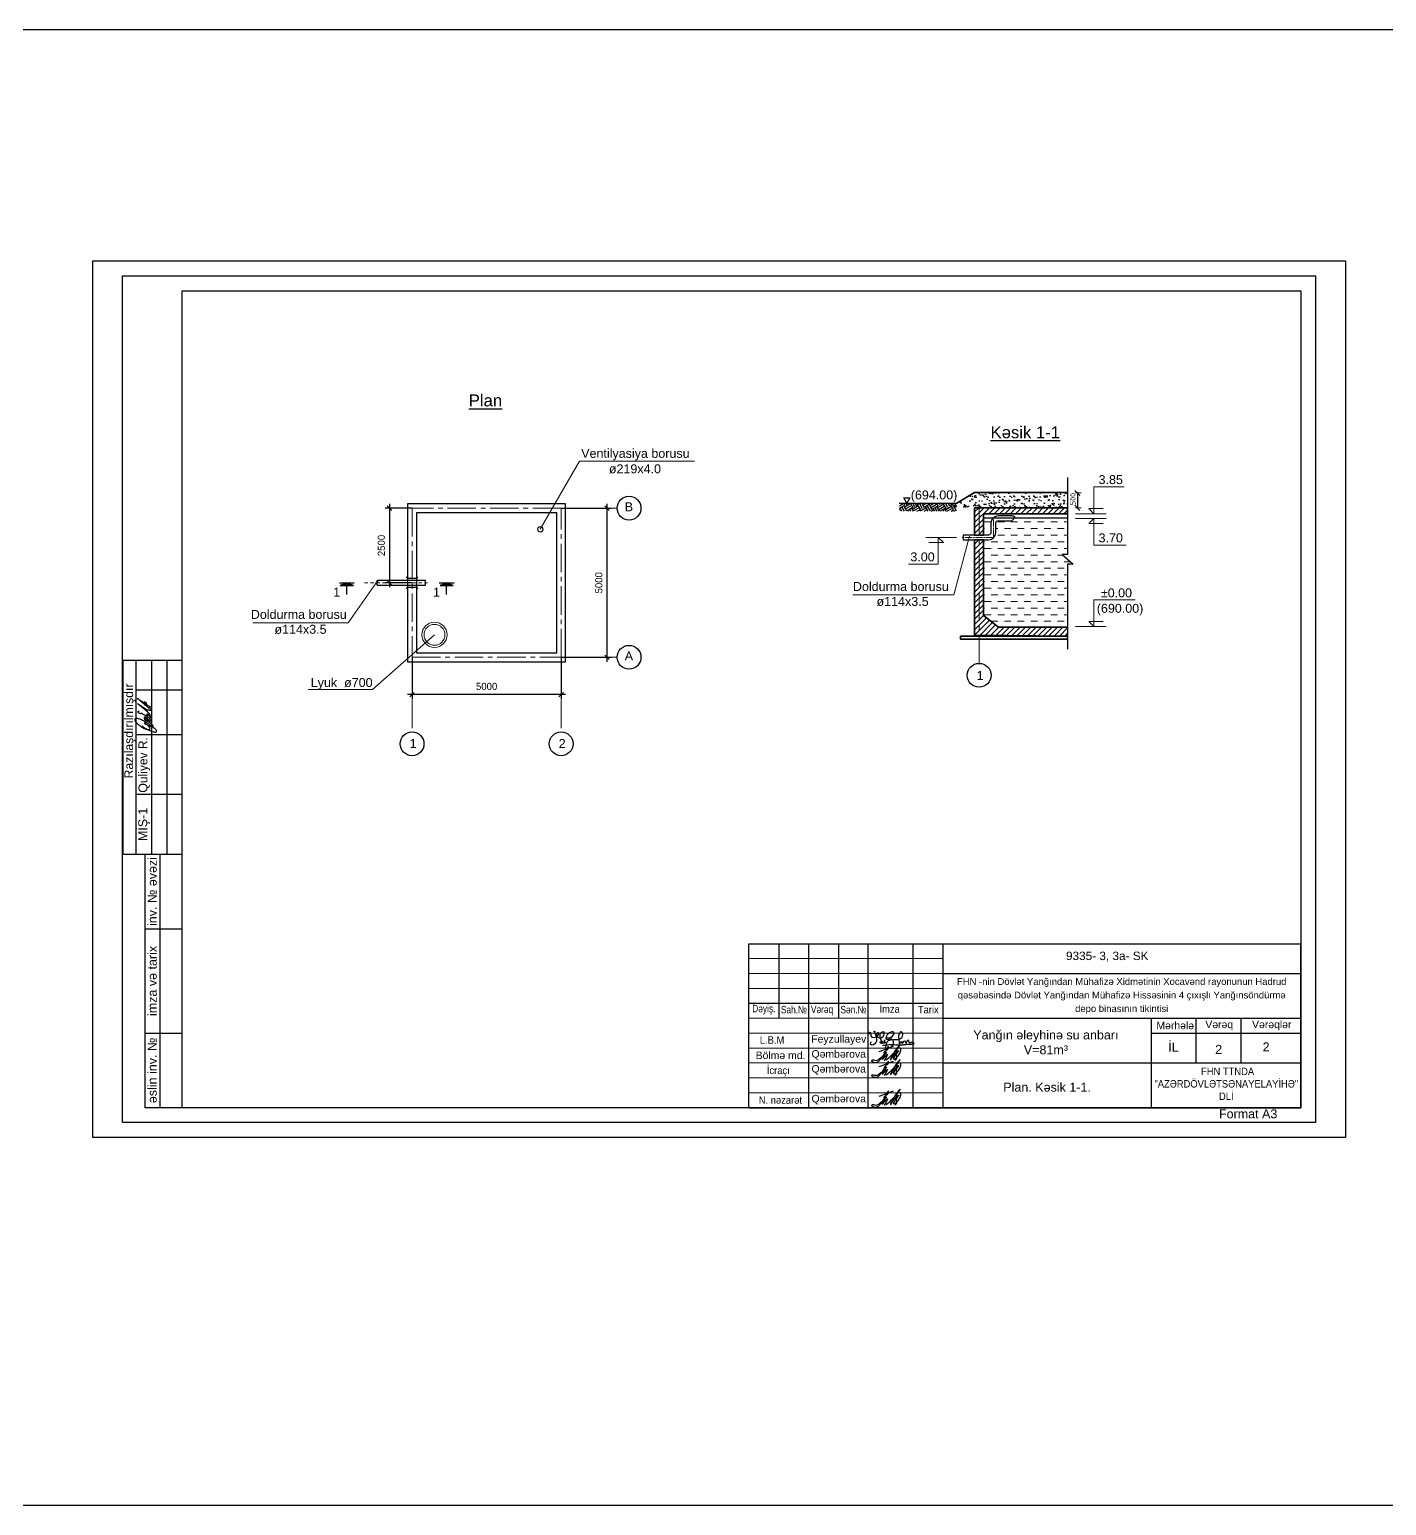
# Model space of a CAD drawing. Header units: millimetres. Extents: x 866478 to 1024684, y -1349369 to -1202285.
# Drawn here: x 913356 to 958849, y -1349369 to -1299869 of the extents above; entities that cross this region are included whole.
import ezdxf

# ---------------------------------------------------------------- set-up
doc = ezdxf.new("R2010")
doc.units = ezdxf.units.MM
for name, pattern in [('ACAD_ISO08W100', [36, 24, -3, 6, -3]), ('CENTER2', [28.575, 19.05, -3.175, 3.175, -3.175]), ('Dot & Dashed', [670.277762, 352.777767, -176.388884, 0, -141.111112]), ('JIS_02_1.0', [2, 1, -1])]:
    doc.linetypes.add(name, pattern=pattern)
for name, color, linetype, lineweight in [('000', 7, 'Continuous', 30), ('0_Ном._пера__21_Ном._пера__7', 7, 'Continuous', 60), ('Künc ştampının yazısı', 7, 'Continuous', 13), ('LLLLLLLL', 7, 'Continuous', 30), ('OXLAR_Ном._пера__7', 7, 'Continuous', 13), ('перегородка_Ном._пера__1_Ном._пера__7', 7, 'Continuous', 60), ('размерная', 7, 'Continuous', 15)]:
    doc.layers.add(name, color=color, linetype=linetype, lineweight=lineweight)
doc.styles.add('ARIAL', font='arial.ttf')
doc.styles.add('Arial-300', font='arial.ttf', dxfattribs={"height": 300})
doc.styles.add('ARİAL', font='arial.ttf')
doc.styles.add('ISO', font='isocp.shx', dxfattribs={"height": 175, "bigfont": 'bigfont.shx'})
doc.styles.get("Standard").update_dxf_attribs({"font": 'a3ar(la).ttf', "height": 240})
doc.styles.add('Times New  Roman', font='times.ttf')
doc.styles.add('Times New Roman', font='times.ttf')
doc.styles.add('СГЕНЕРИР_СТИЛЬ_1', font='arial.ttf')
doc.dimstyles.new('Aec_Arch_M', dxfattribs={"dimscale": 100, "dimtxt": 1.75, "dimasz": 1.75, "dimexe": 1.249, "dimexo": 0.625, "dimtad": 1, "dimdec": 0, "dimrnd": 1, "dimzin": 1, "dimdsep": 46, "dimtxsty": 'ISO', "dimblk": 'OBLIQUE', "dimcen": -0.175, "dimdle": 0.0005, "dimclrt": 256, "dimadec": 0, "dimazin": 0, "dimtfac": 175, "dimtdec": 0, "dimtix": 1, "dimtmove": 0, "dimatfit": 0, "dimldrblk": 'OBLIQUE', "dimfxl": 1, "dimtolj": 2, "dimlwe": 0, "dimarcsym": 0})
doc.dimstyles.new('ISO-25', dxfattribs={"dimtxt": 220, "dimasz": 150, "dimexe": 150, "dimexo": 0.625, "dimgap": 150, "dimtad": 1, "dimdec": 0, "dimtxsty": 'Standard', "dimblk": 'OBLIQUE', "dimcen": 0.09, "dimdle": 150, "dimadec": 0, "dimazin": 0, "dimtfac": 1, "dimtdec": 0, "dimtmove": 0, "dimatfit": 3, "dimfxl": 150, "dimarcsym": 0})

# ---------------------------------------------------------------- blocks, each defined once
blk = doc.blocks.new('_Oblique')
at = {"color": 0, "linetype": 'ByBlock', "lineweight": -2}
blk.add_line((-0.5, -0.5), (0.5, 0.5), dxfattribs=at)
blk = doc.blocks.new('*D235')
at = {"color": 0, "linetype": 'Continuous', "lineweight": -2, "ltscale": 50, "transparency": 16777216}
for p, q in [((931181, -1315924), (932866, -1315924)), ((932716, -1315774), (932716, -1321074)), ((931181, -1320924), (932866, -1320924))]:
    blk.add_line(p, q, dxfattribs=at)
at = {"layer": 'Defpoints', "color": 0, "linetype": 'Continuous', "ltscale": 50, "transparency": 16777216}
for p in [(931180, -1315924), (931180, -1320924), (932716, -1320924)]:
    blk.add_point(p, dxfattribs=at)
at = {"color": 0, "linetype": 'Continuous', "lineweight": -2, "ltscale": 50, "transparency": 16777216, "xscale": 150, "yscale": 150, "zscale": 150}
for p, rotation in [((932716, -1315924), 90), ((932716, -1320924), 270)]:
    blk.add_blockref('_Oblique', p, dxfattribs=dict(at, rotation=rotation))
at = {"color": 0, "linetype": 'Continuous', "ltscale": 50, "transparency": 16777216, "insert": (932443, -1318424), "char_height": 240, "attachment_point": 5, "rotation": 90}
blk.add_mtext('5000', dxfattribs=at)
blk = doc.blocks.new('*D236')
at = {"color": 0, "linetype": 'Continuous', "lineweight": -2, "ltscale": 50, "transparency": 16777216}
for p, q in [((926180, -1320924), (926180, -1322324)), ((931180, -1320924), (931180, -1322324)), ((931330, -1322174), (926030, -1322174))]:
    blk.add_line(p, q, dxfattribs=at)
at = {"layer": 'Defpoints', "color": 0, "linetype": 'Continuous', "ltscale": 50, "transparency": 16777216}
for p in [(926180, -1320924), (931180, -1320924), (926180, -1322174)]:
    blk.add_point(p, dxfattribs=at)
at = {"color": 0, "linetype": 'Continuous', "lineweight": -2, "ltscale": 50, "transparency": 16777216, "xscale": 150, "yscale": 150, "zscale": 150, "rotation": 180}
blk.add_blockref('_Oblique', (926180, -1322174), dxfattribs=at)
at = {"color": 0, "linetype": 'Continuous', "lineweight": -2, "ltscale": 50, "transparency": 16777216, "xscale": 150, "yscale": 150, "zscale": 150}
blk.add_blockref('_Oblique', (931180, -1322174), dxfattribs=at)
at = {"color": 0, "linetype": 'Continuous', "ltscale": 50, "transparency": 16777216, "insert": (928680, -1321901), "char_height": 240, "attachment_point": 5}
blk.add_mtext('5000', dxfattribs=at)
blk = doc.blocks.new('*D237')
at = {"color": 0, "linetype": 'Continuous', "lineweight": -2, "ltscale": 50, "transparency": 16777216}
for p, q in [((926180, -1315924), (925276, -1315924)), ((925426, -1315774), (925426, -1318574)), ((926180, -1318424), (925276, -1318424))]:
    blk.add_line(p, q, dxfattribs=at)
at = {"layer": 'Defpoints', "color": 0, "linetype": 'Continuous', "ltscale": 50, "transparency": 16777216}
for p in [(926180, -1315924), (925426, -1318424), (926180, -1318424)]:
    blk.add_point(p, dxfattribs=at)
at = {"color": 0, "linetype": 'Continuous', "lineweight": -2, "ltscale": 50, "transparency": 16777216, "xscale": 150, "yscale": 150, "zscale": 150}
for p, rotation in [((925426, -1315924), 90), ((925426, -1318424), 270)]:
    blk.add_blockref('_Oblique', p, dxfattribs=dict(at, rotation=rotation))
at = {"color": 0, "linetype": 'Continuous', "ltscale": 50, "transparency": 16777216, "insert": (925153, -1317174), "char_height": 240, "attachment_point": 5, "rotation": 90}
blk.add_mtext('2500', dxfattribs=at)
blk = doc.blocks.new('F. G.')
for points, knots in [([(678117, 149875), (678101, 149881), (678068, 149894), (678110, 149968), (678168, 149890), (678111, 149758), (678415, 149738), (678425, 149962), (678305, 149885), (678405, 149720), (678572, 149778), (678603, 149871), (678622, 149968), (678384, 149933), (678466, 149735), (678536, 149566)], [0, 0, 0, 0, 42.223389, 90.051656, 154.549451, 226.6152, 476.644161, 571.28472, 627.013932, 778.672239, 938.454199, 1025.570794, 1091.558705, 1160.21584, 1544.16015, 1544.16015, 1544.16015, 1544.16015]), ([(678270, 149972), (678336, 149780), (678414, 149552), (678142, 149501), (678145, 149587), (678167, 149609), (678173, 149615)], [0, 0, 0, 0, 446.334972, 532.702513, 603.278674, 627.196902, 627.196902, 627.196902, 627.196902]), ([(678270, 149972), (678269, 149975), (678267, 149986), (678290, 149979), (678294, 149969), (678296, 149964)], [0, 0, 0, 0, 8.821018, 27.345406, 42.243095, 42.243095, 42.243095, 42.243095]), ([(679563, 149533), (679492, 149537), (679369, 149543), (679180, 149491), (679004, 149517), (678808, 149521), (678658, 149508), (678563, 149493), (678539, 149489)], [0, 0, 0, 0, 211.533539, 367.015626, 577.795063, 738.782103, 953.656981, 1027.737747, 1027.737747, 1027.737747, 1027.737747]), ([(678557, 149636), (678555, 149623), (678549, 149595), (678590, 149573), (678644, 149600), (678594, 149740), (678613, 149627), (678634, 149589), (678649, 149601), (678648, 149609), (678647, 149612)], [0, 0, 0, 0, 37.910096, 78.738154, 107.34926, 199.254906, 281.250122, 295.344415, 310.564895, 319.310936, 319.310936, 319.310936, 319.310936]), ([(678664, 149761), (678746, 149756), (678876, 149747), (678975, 149989), (678703, 149943), (678605, 149631), (678938, 149818), (678911, 149456), (678769, 149412), (678615, 149384), (678680, 149525), (678701, 149705), (678882, 149703), (679021, 149702)], [0, 0, 0, 0, 227.188385, 358.071473, 539.665587, 751.927894, 924.503113, 1199.403857, 1282.39891, 1403.270956, 1513.824778, 1614.597802, 1944.904586, 1944.904586, 1944.904586, 1944.904586]), ([(679021, 149702), (679048, 149704), (679140, 149711), (679266, 149820), (679179, 149989), (679034, 149833), (679110, 149701), (679096, 149506), (679219, 149719), (679163, 149474), (679324, 149754), (679319, 149457), (679400, 149778), (679430, 149558), (679529, 149636), (679613, 149557), (679572, 149540), (679556, 149533)], [0, 0, 0, 0, 82.934409, 278.458212, 386.336719, 441.130098, 797.922894, 815.295031, 939.358029, 1010.425899, 1153.318323, 1248.777542, 1391.619055, 1482.772305, 1582.360738, 1652.010665, 1693.923868, 1693.923868, 1693.923868, 1693.923868])]:
    blk.add_open_spline(points, degree=3, knots=knots)
for points in [[(678557, 149636), (678518, 149625), (678479, 149613), (678440, 149602)], [(678440, 149602), (678472, 149590), (678504, 149578), (678535, 149566)]]:
    blk.add_open_spline(points, degree=3)
blk = doc.blocks.new('QT')
for points, knots in [([(-585737, 108509), (-585715, 108533), (-585678, 108574), (-585613, 108617), (-585563, 108657), (-585582, 108732), (-585630, 108659), (-585675, 108585), (-585747, 108445), (-585823, 108321), (-585900, 108220), (-585995, 108161), (-586085, 108179), (-586136, 108215), (-586136, 108292), (-585964, 108206), (-585868, 108348), (-585735, 108386), (-585571, 108666), (-585926, 108093), (-585520, 108593), (-585655, 108359), (-585723, 108241)], [0, 0, 0, 0, 95.105414, 165.226399, 237.940081, 275.386653, 317.829734, 413.155248, 594.756942, 755.78629, 857.135005, 977.628911, 1063.634804, 1123.390002, 1143.497316, 1270.295177, 1449.220916, 1585.489424, 1732.301661, 2011.136996, 2249.585855, 2488.440566, 2488.440566, 2488.440566, 2488.440566]), ([(-585659, 108268), (-585580, 108329), (-585415, 108456), (-585042, 108959), (-585416, 108550), (-585541, 108187), (-585407, 108452), (-585153, 108667), (-585344, 108455), (-585445, 108276), (-585314, 108319), (-585252, 108416), (-585166, 108511), (-585157, 108669), (-585278, 108662), (-585330, 108554), (-585324, 108430), (-585290, 108306), (-585347, 108261), (-585364, 108247)], [0, 0, 0, 0, 338.07146, 701.928548, 1160.253845, 1316.39979, 1493.912841, 1738.545853, 1967.361308, 2076.382892, 2141.637406, 2265.742403, 2439.595438, 2546.512588, 2605.883314, 2735.471139, 2851.575865, 2995.445732, 3058.832965, 3058.832965, 3058.832965, 3058.832965])]:
    blk.add_open_spline(points, degree=3, knots=knots)
blk.add_open_spline([(-585890, 108550), (-585731, 108608), (-585573, 108667), (-585414, 108725)], degree=3)
blk = doc.blocks.new('9183-5')
at = {"lineweight": 25}
for p, q in [((-726777, 21337), (-726777, 26837)), ((-726777, 26837), (-708277, 26837)), ((-725777, 26838), (-725777, 24337)), ((-724777, 26839), (-724777, 21339)), ((-723777, 26839), (-723777, 24337)), ((-722777, 21338), (-722777, 26838)), ((-721277, 26838), (-721277, 21338)), ((-720277, 26838), (-720277, 21338)), ((-726777, 24837), (-720277, 24837)), ((-713277, 21337), (-713277, 24337)), ((-726777, 21337), (-708277, 21337))]:
    blk.add_line(p, q, dxfattribs=at)
at = {"color": 0, "lineweight": 25}
for p, q in [((-708277, 21337), (-708277, 26837)), ((-720277, 25837), (-708277, 25837)), ((-720277, 24337), (-708277, 24337)), ((-711777, 22837), (-711777, 24337)), ((-710277, 22837), (-710277, 24337)), ((-713277, 23837), (-708277, 23837)), ((-720277, 22837), (-708277, 22837))]:
    blk.add_line(p, q, dxfattribs=at)
at = {"lineweight": 15}
for p, q in [((-726777, 26337), (-720277, 26337)), ((-726777, 25837), (-720277, 25837)), ((-726777, 25337), (-720277, 25337)), ((-726777, 24337), (-720277, 24337)), ((-726777, 23837), (-720277, 23837)), ((-726777, 23337), (-720277, 23337)), ((-726777, 22837), (-720277, 22837)), ((-726777, 22337), (-720277, 22337)), ((-726777, 21837), (-720277, 21837))]:
    blk.add_line(p, q, dxfattribs=at)
at = {"color": 2}
blk.add_blockref('F. G.', (-1400841, -126077), dxfattribs=at)
at = {"color": 3}
for p in [(-136516, -85328), (-136516, -85828), (-136516, -86827)]:
    blk.add_blockref('QT', p, dxfattribs=at)
at = {"insert": (-716819, 23525), "char_height": 300, "width": 5135.22, "attachment_point": 5, "style": 'ARIAL'}
blk.add_mtext('{\\fArial|b0|i0|c238|p34;Yanğın əleyhinə su anbarı V=81m³}', dxfattribs=at)
at = {"layer": '0_Ном._пера__21_Ном._пера__7', "linetype": 'Continuous', "lineweight": 25, "insert": (-714277, 25080), "char_height": 227.25, "width": 11211.1, "attachment_point": 5, "line_spacing_factor": 1.19865, "style": 'ARİAL'}
blk.add_mtext('FHN -nin Dövlət Yanğından Mühafizə Xidmətinin Xocav{\\fArial|b0|i0|c238|p34;ənd} {\\fArial|b0|i0|c238|p34;rayonunun Hadrud qəsəbəsində }Dövlət Yanğından Mühafizə Hissəsinin 4 {\\fArial|b0|i0|c238|p34;çıxışlı} {\\fArial|b0|i0|c238|p34;Y}anğınsöndürmə depo{\\fArial|b0|i0|c238|p34; binasının tikintisi}', dxfattribs=at)
at = {"layer": 'Künc ştampının yazısı', "color": 7, "char_height": 250, "attachment_point": 5, "style": 'Times New  Roman'}
for s, width, insert in [('{\\fArial|b0|i0|c238|p34;\\W0.8;Dəyiş.}', 1800, (-726276, 24624)), ('{\\fArial|b0|i0|c238|p34;\\W0.8;Sah.\\fArial|b0|i0|c204|p34;№}', 1800, (-725266, 24624)), ('{\\fArial|b0|i0|c238|p34;\\W0.8;Vərəq}', 1800, (-724323, 24595)), ('{\\fArial|b0|i0|c238|p34;\\W0.8;Sən.\\fArial|b0|i0|c204|p34;№}', 1800, (-723269, 24624)), ('\\pxt0.44093;{\\fArial|b0|i0|c0|p34;\\W0.9;İmza}', 250, (-722057, 24643)), ('{\\fArial|b0|i0|c0|p34;\\W0.9;Tarix }', 1800, (-720761, 24624))]:
    blk.add_mtext_dynamic_manual_height_columns(s, width=width, gutter_width=1, heights=[0], dxfattribs=dict(at, insert=insert))
at = {"layer": 'Künc ştampının yazısı', "color": 7, "lineweight": 25, "insert": (-709246, 24092), "char_height": 250, "width": 3544.72, "attachment_point": 5, "style": 'Times New  Roman'}
blk.add_mtext('{\\fArial|b0|i0|c238|p34;Vərəqlər}', dxfattribs=at)
at = {"layer": 'Künc ştampının yazısı', "color": 7, "attachment_point": 5, "style": 'Times New  Roman'}
for s, insert, char_height in [('{\\fArial|b0|i0|c238|p34;\\W0.9;  \\H0.87845x; \\H0.83333x;\\W1;Feyzullayev\\fArial|b0|i0|c204|p34; \\H1.3661x;\\W0.9; \\fArial|b0|i0|c238|p34;       }', (-723935, 23606), 341.512), ('{\\fArial|b0|i0|c238|p34;\\W0.9;  \\H0.73204x; L.B.M\\H1.366x; \\fArial|b0|i0|c204|p34;  \\fArial|b0|i0|c238|p34;       }', (-726161, 23606), 341.512), ('{\\fArial|b0|i0|c238|p34;\\W0.9;  \\H0.87845x; \\H0.83333x;\\W1;Qəmbərova\\H1.3661x;\\W0.9;       }', (-723935, 23106), 341.51), ('{\\fArial|b0|i0|c238|p34;\\W0.9;      \\W1; \\fArial|b0|i0|c0|p34;\\H0.78914x;B\\fArial|b0|i0|c238|p34;ölmə md.\\W0.9;    \\H1.2672x; }', (-726108, 23091), 316.801), ('{\\fArial|b0|i0|c238|p34;\\W0.9;  \\H0.87845x; \\H0.83333x;\\W1;Qəmbərova\\H1.3661x;\\W0.9;       }', (-723935, 22606), 341.51), ('{\\fArial|b0|i0|c238|p34;\\W0.9;       \\H0.78914x;N. nəzarət   \\H1.2672x; }', (-726108, 21591), 316.8), ('{\\fArial|b0|i0|c238|p34;\\W0.9;  \\H0.87845x; \\H0.83333x;\\W1;Qəmbərova\\H1.3661x;\\W0.9;       }', (-723935, 21606), 341.51)]:
    blk.add_mtext(s, dxfattribs=dict(at, insert=insert, char_height=char_height))
at = {"layer": 'Künc ştampının yazısı', "color": 7, "lineweight": 25, "attachment_point": 5}
for s, insert, char_height, style in [('{\\fArial|b0|i0|c238|p34;Mərhələ}', (-712482, 24092), 250, 'Times New  Roman'), ('{\\fArial|b0|i0|c238|p34;Vərəq}', (-711007, 24092), 250, 'Times New  Roman'), ('{\\fArial|b0|i0|c238|p34;İL}', (-712540, 23369), 300, 'Times New  Roman'), ('{\\fArial|b0|i0|c238|p34;2}', (-709436, 23374), 300, 'Times New Roman'), ('{\\fArial|b0|i0|c238|p34;\\W0.9;\\C256; FHN TTNDA\\P"AZ\\fArial|b0|i0|c0|p34;Ə\\fArial|b0|i0|c238|p34;RDÖVL\\fArial|b0|i0|c0|p34;Ə\\fArial|b0|i0|c238|p34;TS\\fArial|b0|i0|c0|p34;Ə\\fArial|b0|i0|c238|p34;NAYE\\fArial|b0|i0|c204|p34;L\\fArial|b0|i0|c238|p34;AYİH\\fArial|b0|i0|c0|p34;Ə\\fArial|b0|i0|c238|p34;" \\fArial|b0|i0|c204|p34;\\P\\fArial|b0|i0|c238|p34;DLİ}', (-710770, 22137), 250, 'Times New  Roman')]:
    blk.add_mtext(s, dxfattribs=dict(at, insert=insert, char_height=char_height, style=style))
at = {"layer": 'Künc ştampının yazısı', "insert": (-726176, 22550), "char_height": 316.801, "attachment_point": 5, "style": 'Times New  Roman'}
blk.add_mtext('{\\fArial|b0|i0|c238|p34;\\W0.9;       \\H0.78914x;İ\\fArial|b0|i0|c0|p34;cra\\fArial|b0|i0|c238|p34;çı    \\H1.2672x; }', dxfattribs=at)
at = {"layer": 'перегородка_Ном._пера__1_Ном._пера__7', "color": 7, "linetype": 'Continuous', "insert": (-716255, 26570), "char_height": 282.74, "attachment_point": 1, "style": 'СГЕНЕРИР_СТИЛЬ_1'}
blk.add_mtext(' 9335- {\\fArial|b0|i0|c238|p38;3, 3a}- {\\fArial|b0|i0|c238|p38;SK}', dxfattribs=at)
blk = doc.blocks.new('Ramil')
at = {"lineweight": 30}
for points, knots in [([(2194862, 366107), (2194827, 366056), (2194761, 365958), (2194699, 365825), (2194664, 365728), (2194658, 365673), (2194656, 365634), (2194681, 365612), (2194715, 365615), (2194776, 365679), (2194854, 365770), (2194945, 365912), (2195025, 366027), (2195077, 366132), (2195107, 366218), (2195111, 366279), (2195112, 366335), (2195068, 366355), (2195013, 366332), (2194956, 366278), (2194887, 366199), (2194826, 366114), (2194775, 366033), (2194749, 365963), (2194742, 365904), (2194742, 365855), (2194774, 365827), (2194828, 365851), (2194871, 365906), (2194921, 365965), (2194961, 365994), (2194963, 366028), (2194923, 365988), (2194912, 365949), (2194872, 365881), (2194865, 365821), (2194845, 365779), (2194844, 365752), (2194851, 365726), (2194883, 365742), (2194928, 365789), (2194988, 365863), (2195052, 365930), (2195081, 365973), (2195099, 365997), (2195101, 366020), (2195071, 366012), (2195056, 365980), (2195034, 365940), (2195011, 365901), (2195002, 365867), (2194993, 365843), (2195004, 365826), (2195022, 365827), (2195060, 365862), (2195094, 365918), (2195141, 365980), (2195153, 366010), (2195156, 366038), (2195126, 366031), (2195108, 366007), (2195083, 365969), (2195050, 365922), (2195044, 365873), (2195037, 365837), (2195058, 365815), (2195089, 365828), (2195131, 365875), (2195182, 365941), (2195238, 366020), (2195254, 366079), (2195289, 366110), (2195272, 366141), (2195272, 366181), (2195299, 366216), (2195328, 366237), (2195363, 366233), (2195362, 366214), (2195361, 366202)], [0, 0, 0, 0, 33.496667, 64.919698, 80.424452, 89.37392, 95.929397, 100.545896, 105.730752, 112.297616, 147.527421, 173.280387, 204.144189, 224.178603, 238.003441, 252.993619, 259.397865, 265.521752, 275.538902, 290.195711, 308.745472, 332.757742, 347.709231, 361.010782, 373.395509, 380.831222, 386.565847, 393.223047, 409.506941, 425.353489, 434.979045, 436.458376, 440.071449, 453.398233, 468.091627, 479.037609, 486.776194, 492.376752, 494.84575, 498.981676, 506.238381, 535.206392, 548.175622, 557.385775, 563.397453, 564.636539, 568.64233, 575.163643, 584.17996, 593.624175, 599.744091, 603.890724, 606.564468, 609.515996, 612.358556, 634.215419, 646.458386, 651.296069, 654.872092, 658.450424, 664.200858, 672.003001, 683.522818, 694.594426, 699.200829, 702.973563, 708.548492, 714.81026, 738.365849, 753.906674, 767.505787, 771.414259, 777.005788, 784.132745, 792.718098, 799.796942, 803.511627, 808.83793, 808.83793, 808.83793, 808.83793]), ([(2195218, 365992), (2195206, 365984), (2195176, 365962), (2195160, 365908), (2195140, 365864), (2195134, 365829), (2195154, 365807), (2195179, 365824), (2195204, 365837), (2195222, 365878), (2195248, 365895), (2195256, 365941), (2195228, 365926), (2195222, 365896), (2195205, 365866), (2195207, 365836), (2195228, 365826), (2195278, 365855), (2195360, 365945), (2195480, 366091), (2195573, 366204), (2195619, 366259)], [0, 0, 0, 0, 7.755287, 19.728585, 29.463515, 34.815475, 37.9891, 42.712051, 48.964475, 53.248114, 65.802093, 68.515067, 71.035434, 77.965618, 85.765376, 89.65924, 92.666951, 96.688868, 119.179424, 160.442847, 199.737312, 199.737312, 199.737312, 199.737312]), ([(2195617, 366259), (2195605, 366239), (2195569, 366184), (2195503, 366088), (2195435, 365982), (2195389, 365879), (2195384, 365821), (2195394, 365788), (2195435, 365820), (2195461, 365870), (2195540, 365969), (2195609, 366057), (2195700, 366149), (2195725, 366193), (2195803, 366259), (2195777, 366258), (2195768, 366229), (2195734, 366200), (2195709, 366141), (2195670, 366085), (2195642, 366036), (2195614, 365997), (2195595, 365969), (2195607, 365942), (2195630, 365956), (2195647, 365976), (2195655, 366005), (2195660, 366028), (2195644, 366045), (2195617, 366001), (2195598, 365970), (2195562, 365929), (2195539, 365889), (2195522, 365856), (2195506, 365830), (2195491, 365832), (2195483, 365834)], [391.960496, 391.960496, 391.960496, 391.960496, 405.12093, 427.790434, 455.453981, 475.425463, 486.88621, 488.412717, 491.785075, 506.113692, 526.898656, 555.715596, 571.334901, 592.459398, 599.975045, 601.433566, 604.413506, 613.414424, 627.176192, 638.332757, 650.936621, 657.949607, 665.478136, 667.85127, 671.008322, 676.780785, 683.118746, 687.289674, 688.649145, 694.708161, 705.68322, 713.680967, 723.25909, 731.301273, 734.701642, 738.583163, 738.583163, 738.583163, 738.583163])]:
    blk.add_open_spline(points, degree=3, knots=knots, dxfattribs=at)
blk = doc.blocks.new('*D238')
at = {"color": 0, "linetype": 'Continuous', "lineweight": 0, "ltscale": 50, "transparency": 16777216}
for p, q in [((948422, -1315412), (948611, -1315412)), ((948422, -1315912), (948611, -1315912))]:
    blk.add_line(p, q, dxfattribs=at)
at = {"color": 0, "linetype": 'Continuous', "lineweight": -2, "ltscale": 50, "transparency": 16777216}
blk.add_line((948486, -1315412), (948486, -1315912), dxfattribs=at)
at = {"layer": 'Defpoints', "color": 0, "linetype": 'Continuous', "ltscale": 50, "transparency": 16777216}
for p in [(948359, -1315412), (948359, -1315912), (948486, -1315912)]:
    blk.add_point(p, dxfattribs=at)
at = {"color": 0, "linetype": 'Continuous', "lineweight": -2, "ltscale": 50, "transparency": 16777216, "xscale": 175, "yscale": 175, "zscale": 175}
for p, rotation in [((948486, -1315412), 90), ((948486, -1315912), 270)]:
    blk.add_blockref('_Oblique', p, dxfattribs=dict(at, rotation=rotation))
at = {"linetype": 'Continuous', "ltscale": 50, "transparency": 16777216, "insert": (948336, -1315615), "char_height": 175, "attachment_point": 5, "rotation": 90, "style": 'ISO'}
blk.add_mtext('\\A2;500', dxfattribs=at)

msp = doc.modelspace()

# ---------------------------------------------------------------- hatches: boundary and pattern name
at = {"ltscale": 10}
h = msp.add_hatch(dxfattribs=at)
h.set_pattern_fill('AR-SAND', color=256, scale=5, style=0)
h.set_pattern_definition([(37.5, (-43143.05, -201996.51), (-8.000156, 244.706619), [0, -193.04, 0, -215.9, 0, -206.375]), (7.5, (-43143.05, -201996.5), (224.76164, 358.41255), [0, -104.14, 0, -173.99, 0, -66.675]), (327.5, (-43299.26, -201996.51), (395.496185, 0.718592), [0, -63.5, 0, -228.6, 0, -298.45]), (317.5, (-43299.26, -201996.5), (381.77823, 111.46466), [0, -31.75, 0, -149.86, 0, -171.45])])
h.paths.add_polyline_path([(945042, -1315399.2), (948157.9, -1315399.2), (948157.9, -1315899.1), (944219.3, -1315899.1)])
h = msp.add_hatch(dxfattribs=at)
h.set_pattern_fill('EARTH', color=256, scale=30, angle=30, style=0)
h.set_pattern_definition([(30, (-41841.78, -200374.6), (69.72784, 260.22784), [190.5, -190.5]), (30, (-41877.5, -200312.74), (69.72784, 260.22784), [190.5, -190.5]), (30, (-41913.21, -200250.87), (69.72784, 260.22784), [190.5, -190.5]), (120, (-41904.5, -200218.34), (-260.22784, 69.72784), [190.5, -190.5]), (120, (-41842.63, -200182.62), (-260.22784, 69.72784), [190.5, -190.5]), (120, (-41780.76, -200146.9), (-260.22784, 69.72784), [190.5, -190.5])])
h.paths.add_polyline_path([(942521.7, -1315756.7), (944439.2, -1315756.7), (944439.2, -1316027.4), (942521.7, -1316027.4)])
at = {"lineweight": 9, "ltscale": 10}
h = msp.add_hatch(dxfattribs=at)
h.set_pattern_fill('ANSI31', color=256, scale=40, style=0)
h.set_pattern_definition([(45, (685683.99, -205198.45), (-89.802561, 89.802561), [])])
h.paths.add_polyline_path([(947278.5, -1316111.8), (946600, -1315911.8), (948157.9, -1315911.8), (948157.9, -1316111.8)])
h.paths.add_polyline_path([(947214.7, -1316111.8), (945342, -1316111.8), (945342, -1316822.3), (945192, -1316822.3), (945192, -1315911.8), (947278.5, -1315911.8), (946600, -1315911.8)])
h.paths.add_polyline_path([(945192, -1316822.3), (945042, -1316822.3), (945042, -1315911.8), (945192, -1315911.8)])
h.paths.add_polyline_path([(945192, -1320211.9), (945042.1, -1320211.9), (945042.1, -1319815.9), (945042, -1319523), (945042, -1316981.3), (945192, -1316981.3)])
h.paths.add_polyline_path([(945192, -1316981.3), (945342, -1316981.3), (945342, -1319525.8), (945841.5, -1319911.8), (948157.9, -1319911.8), (948157.9, -1320211.9), (945192, -1320211.9)])
at = {"lineweight": 5, "ltscale": 10}
h = msp.add_hatch(dxfattribs=at)
h.set_pattern_fill('DASH', color=256, scale=70, style=0)
h.set_pattern_definition([(0, (-61421.33, -118011.62), (222.25, 222.25), [222.25, -222.25])])
edge = h.paths.add_edge_path()
edge.add_line((945342, -1316981.3), (945510.5, -1316981.3))
edge.add_arc((945510.5, -1316742.8), 238.5, 270, 360)
edge.add_line((945749, -1316742.8), (945749, -1316421))
edge.add_arc((945828.5, -1316421), 79.5, 90, 180, ccw=False)
edge.add_line((945828.5, -1316341.5), (946292, -1316341.5))
edge.add_line((946292, -1316341.5), (946371.5, -1316262))
edge.add_line((946371.5, -1316262), (946541.2, -1316262))
edge.add_line((946541.2, -1316262), (948157.9, -1316262))
edge.add_line((948157.9, -1316262), (948157.9, -1317481.3))
edge.add_line((948157.9, -1317481.3), (947974.2, -1317481.3))
edge.add_line((947974.2, -1317481.3), (948345.9, -1317798.8))
edge.add_line((948345.9, -1317798.8), (948157.9, -1317798.8))
edge.add_line((948157.9, -1317798.8), (948157.9, -1319911.8))
edge.add_line((948157.9, -1319911.8), (945841.5, -1319911.8))
edge.add_line((945841.5, -1319911.8), (945342, -1319525.8))
edge.add_line((945342, -1319525.8), (945342, -1316981.3))
edge = h.paths.add_edge_path()
edge.add_line((945590, -1316421), (945590, -1316742.8))
edge.add_arc((945510.5, -1316742.8), 79.5, 270, 360, ccw=False)
edge.add_line((945510.5, -1316822.3), (945342, -1316822.3))
edge.add_line((945342, -1316822.3), (945342, -1316262))
edge.add_line((945342, -1316262), (945650.7, -1316262))
edge.add_arc((945828.5, -1316421), 238.5, 138.18969, 180)
h = msp.add_hatch(color=256)
h.paths.add_polyline_path([(924215.1, -1318512.9), (923992.5, -1318512.9), (923992.5, -1318423.6)])
h.paths.add_polyline_path([(923992.5, -1318512.9), (923770, -1318512.9), (923992.5, -1318423.6)])
h = msp.add_hatch(color=256)
h.paths.add_polyline_path([(927562.8, -1318512.9), (927340.2, -1318512.9), (927340.2, -1318423.6)])
h.paths.add_polyline_path([(927340.2, -1318512.9), (927117.7, -1318512.9), (927340.2, -1318423.6)])

# ---------------------------------------------------------------- linework, layer by layer
at = {"lineweight": 15}
for q in [(930480.2, -1316630.8), (935654.4, -1314351.2)]:
    msp.add_line((931798.8, -1314351.2), q, dxfattribs=at)
at = {"lineweight": 35}
for p in [(944439.2, -1315756.6), (948157.9, -1315398.9)]:
    msp.add_line(p, (945042, -1315398.9), dxfattribs=at)
at = {"linetype": 'CENTER2', "lineweight": 5, "ltscale": 50}
for p, q in [((931180.4, -1315923.6), (933055.9, -1315923.6)), ((945192, -1321127), (945192, -1315911.8)), ((926180.4, -1320923.6), (926180.4, -1323423.6)), ((931180.4, -1320923.6), (931180.4, -1323423.6)), ((931180.4, -1320923.6), (933055.9, -1320923.6))]:
    msp.add_line(p, q, dxfattribs=at)
at = {"lineweight": 13, "ltscale": 10}
for p, q in [((948422.3, -1316111.8), (949447.7, -1316111.8)), ((948422.3, -1316263.9), (949447.7, -1316263.9)), ((944434.8, -1316901.8), (943409.4, -1316901.8)), ((948422.3, -1319895.3), (949447.7, -1319895.3))]:
    msp.add_line(p, q, dxfattribs=at)
at = {"lineweight": 25, "ltscale": 10}
msp.add_line((948157.9, -1316262), (945342, -1316262), dxfattribs=at)
at = {"linetype": 'ACAD_ISO08W100', "lineweight": 5, "ltscale": 10}
for p, q in [((946541.2, -1316262), (945669.5, -1316262)), ((945669.5, -1316901.8), (945669.5, -1316262)), ((945669.5, -1316901.8), (944621.6, -1316901.8))]:
    msp.add_line(p, q, dxfattribs=at)
at = {"ltscale": 10}
msp.add_line((946292, -1316341.5), (946404.4, -1316229), dxfattribs=at)
at = {"lineweight": 5}
for p, q in [((944346.8, -1318823.2), (944866.4, -1316859.5)), ((924979.3, -1318423.6), (924043.1, -1319763.8)), ((944346.8, -1318823.2), (940959.2, -1318823.2)), ((920837.2, -1319763.8), (924043.1, -1319763.8))]:
    msp.add_line(p, q, dxfattribs=at)
at = {"ltscale": 2}
for p, q in [((923742.5, -1318423.6), (924242.5, -1318423.6)), ((927090.2, -1318423.6), (927590.2, -1318423.6))]:
    msp.add_line(p, q, dxfattribs=at)
at = {"lineweight": 30, "ltscale": 100}
for p, q in [((925015.7, -1318507.6), (926630.4, -1318507.6)), ((925020, -1318339.6), (926630.4, -1318339.6)), ((926630.4, -1318507.6), (926630.4, -1318339.6))]:
    msp.add_line(p, q, dxfattribs=at)
for p, q in [((926030.4, -1318273.6), (925988, -1318231.2)), ((926030.4, -1318573.6), (925988, -1318616)), ((926030.4, -1318273.6), (926330.4, -1318273.6)), ((926030.4, -1318573.6), (926330.4, -1318573.6)), ((926330.4, -1318273.6), (926372.8, -1318231.2)), ((926330.4, -1318573.6), (926372.8, -1318616)), ((916472.7, -1327528), (916472.7, -1321028)), ((918472.7, -1321028), (916472.7, -1321028)), ((916932.7, -1327528), (916932.7, -1321028)), ((917452.7, -1327528), (917452.7, -1321028)), ((917972.7, -1327528), (917972.7, -1321028)), ((918472.7, -1327528), (918472.7, -1321028)), ((918472.7, -1322028), (916932.7, -1322028)), ((918472.7, -1323528), (916932.7, -1323528)), ((918475.9, -1325528), (916932.7, -1325528)), ((916472.7, -1327528), (918472.7, -1327528)), ((917222.7, -1327528), (917222.7, -1336028)), ((917722.7, -1327528), (917722.7, -1336028)), ((917222.7, -1330028), (918472.7, -1330028)), ((917222.7, -1333528), (918472.7, -1333528)), ((918472.7, -1336028), (917222.7, -1336028))]:
    msp.add_line(p, q)
at = {"lineweight": 5, "ltscale": 10}
for p, q in [((924855.9, -1321997.9), (926932.9, -1320169.2)), ((922700, -1321997.9), (924855.9, -1321997.9))]:
    msp.add_line(p, q, dxfattribs=at)
at = {"color": 0, "lineweight": -3}
for p, q in [((916472.7, -1327528), (916472.7, -1321028)), ((916491.5, -1327528), (916491.5, -1321028))]:
    msp.add_line(p, q, dxfattribs=at)
for points in [[(915472.7, -1307628), (957472.7, -1307628), (957472.7, -1337028), (915472.7, -1337028)], [(916472.7, -1308128), (956472.7, -1308128), (956472.7, -1336528), (916472.7, -1336528)], [(918472.7, -1308628), (955972.7, -1308628), (955972.7, -1336028), (918472.7, -1336028)]]:
    msp.add_lwpolyline(points, close=True)
at = {"ltscale": 10}
msp.add_lwpolyline([(948157.9, -1314894.4), (948157.9, -1317481.3), (947974.2, -1317481.3), (948345.9, -1317798.8), (948157.9, -1317798.8), (948157.9, -1320651.6)], dxfattribs=at)
at = {"lineweight": 5, "ltscale": 2}
for points in [[(950059.1, -1315211.1), (949041.6, -1315211.1), (949041.6, -1316111.8), (948864.8, -1315935), (949355.6, -1315935)], [(950118.4, -1317164.5), (949041.6, -1317164.5), (949041.6, -1316263.9), (948864.8, -1316440.7), (949355.6, -1316440.7)], [(942824.7, -1317802.4), (943815.5, -1317802.4), (943815.5, -1316901.8), (943992.3, -1317078.6), (943501.5, -1317078.6)], [(950428.1, -1318994.7), (949041.6, -1318994.7), (949041.6, -1319895.3), (948864.8, -1319718.5), (949355.6, -1319718.5)]]:
    msp.add_lwpolyline(points, dxfattribs=at)
at = {"linetype": 'Continuous', "lineweight": 25, "ltscale": 50}
msp.add_lwpolyline([(942664.9, -1315577.5), (942874.2, -1315577.5), (942769.5, -1315756.7), (942664.9, -1315577.5)], dxfattribs=at)
at = {"linetype": 'CENTER2', "lineweight": 5, "ltscale": 50}
msp.add_lwpolyline([(931180.4, -1320923.6), (931180.4, -1315923.6), (926180.4, -1315923.6), (926180.4, -1320923.6)], close=True, dxfattribs=at)
at = {"ltscale": 10}
msp.add_lwpolyline([(946292, -1316182.5), (945828.5, -1316182.5, 0.4142136), (945590, -1316421), (945590, -1316742.8, -0.4142136), (945510.5, -1316822.3), (944660.5, -1316822.3), (944660.5, -1316981.3), (945510.5, -1316981.3, 0.4142136), (945749, -1316742.8), (945749, -1316421, -0.4142136), (945828.5, -1316341.5), (946292, -1316341.5)], format="xyb", dxfattribs=at)
at = {"lineweight": 35}
for points in [[(948157.9, -1315911.8), (945042, -1315911.8), (945042, -1316822.3), (945342, -1316822.3), (945342, -1316111.8), (948157.9, -1316111.8), (948157.9, -1315911.8)], [(948157.9, -1320211.9), (945042.1, -1320184.4), (945042.1, -1319788.4), (945042, -1319523), (945042, -1316981.3), (945342, -1316981.3), (945342, -1319525.8), (945841.5, -1319911.8), (948157.9, -1319911.8)]]:
    msp.add_lwpolyline(points, dxfattribs=at)
for points in [[(923992.5, -1318822.7), (923992.5, -1318423.6), (923770, -1318512.9), (924215.1, -1318512.9), (923992.5, -1318423.6)], [(927340.2, -1318822.7), (927340.2, -1318423.6), (927117.7, -1318512.9), (927562.8, -1318512.9), (927340.2, -1318423.6)]]:
    msp.add_lwpolyline(points)
msp.add_lwpolyline([(944564, -1320211.9), (948157.9, -1320211.9), (948157.9, -1320311.9), (944564, -1320311.9)], close=True, dxfattribs=at)
at = {"ltscale": 2}
for centre in [(933455.9, -1315923.6), (933455.9, -1320923.6), (945192, -1321527), (926180.4, -1323823.6), (931180.4, -1323823.6)]:
    msp.add_circle(centre, 400, dxfattribs=at)
at = {"lineweight": 5}
for radius in [420, 350]:
    msp.add_circle((926932.9, -1320169.2), radius, dxfattribs=at)
at = {"ltscale": 10}
msp.add_arc((946292, -1316341.5), 159, 45, 90, dxfattribs=at)
at = {"lineweight": 30, "ltscale": 2}
for points, knots in [([(925015.7, -1318507.6), (925015.7, -1318524.8), (924991.6, -1318449.2), (925022.6, -1318425.3), (925045.6, -1318380.5), (925028.6, -1318353.2), (925020, -1318339.6)], [0, 0, 0, 0, 51.610943, 89.7902396, 135.2000198, 180.6097999, 180.6097999, 180.6097999, 180.6097999]), ([(925020, -1318423.6), (925012.7, -1318409.7), (924997.8, -1318381.7), (925012.6, -1318353.7), (925020, -1318339.6)], [0, 0, 0, 0, 44.2439694, 89.0742307, 89.0742307, 89.0742307, 89.0742307])]:
    msp.add_open_spline(points, degree=3, knots=knots, dxfattribs=at)
at = {"layer": '000', "linetype": 'Continuous', "ltscale": 50}
msp.add_line((942511.5, -1315756.7), (944439.2, -1315756.6), dxfattribs=at)
at = {"layer": '000', "color": 6, "linetype": 'Continuous', "ltscale": 50}
msp.add_lwpolyline([(866477.8, -1299869.3), (1024683.7, -1299869.3), (1024683.7, -1349369.3), (866477.8, -1349369.3)], close=True, dxfattribs=at)
at = {"layer": '000', "linetype": 'Continuous', "ltscale": 50}
for points in [[(931330.4, -1321073.6), (931330.4, -1315773.6), (926030.4, -1315773.6), (926030.4, -1321073.6)], [(931030.4, -1320773.6), (931030.4, -1316073.6), (926330.4, -1316073.6), (926330.4, -1320773.6)]]:
    msp.add_lwpolyline(points, close=True, dxfattribs=at)
at = {"layer": 'OXLAR_Ном._пера__7', "linetype": 'Dot & Dashed', "lineweight": 5, "ltscale": 0.3}
msp.add_line((924588.5, -1318423.6), (926693, -1318423.6), dxfattribs=at)
at = {"layer": 'размерная'}
for radius in [94.3, 84.3]:
    msp.add_circle((930480.2, -1316630.8), radius, dxfattribs=at)

# ---------------------------------------------------------------- block references
at = {"lineweight": 15, "rotation": 90}
msp.add_blockref('Ramil', (1283229.5, -3518088.2), dxfattribs=at)
at = {"color": 7}
msp.add_blockref('9183-5', (1664249.3, -1357364.9), dxfattribs=at)

# ---------------------------------------------------------------- texts
at = {"ltscale": 2}
for s, insert, char_height, width, attachment_point, style in [('{\\fArial|b0|i0|c238|p34;\\LPlan}', (928082.8, -1312108.6), 400, 714.003, 1, 'ARIAL'), ('{\\fArial|b0|i0|c238|p34;\\LKəsik 1-1}', (947904.1, -1313176.7), 400, 2449.491, 3, 'Arial-300'), ('{\\fArial|b0|i0|c238|p34;B}', (933310.7, -1315726.5), 300, 280.325, 1, 'ARIAL'), ('{\\fArial|b0|i0|c238|p34;A}', (933310.7, -1320726.5), 300, 280.325, 1, 'ARIAL'), ('{\\fArial|b0|i0|c238|p34;1}', (945107.3, -1321381.6), 300, 280.325, 1, 'ARIAL'), ('{\\fArial|b0|i0|c238|p34;1}', (926098.9, -1323663.2), 300, 280.325, 1, 'ARIAL'), ('{\\fArial|b0|i0|c238|p34;2}', (931098.9, -1323663.2), 300, 280.325, 1, 'ARIAL'), (' {\\fArial|b0|i0|c238|p34;Plan. Kəsik 1-1}.', (947412.1, -1335342.1), 300, 7041.347, 5, 'Arial-300')]:
    msp.add_mtext(s, dxfattribs=dict(at, insert=insert, char_height=char_height, width=width, attachment_point=attachment_point, style=style))
at = {"linetype": 'JIS_02_1.0', "char_height": 300, "style": 'ARIAL'}
for s, insert, width, attachment_point in [('{\\fArial|b0|i0|c238|p34;Ventilyasiya borusu}\\P   ', (935484.9, -1313932.9), 6147.389, 3), ('{\\fArial|b0|i0|c238|p34;Doldurma borusu } ø{\\fArial|b0|i0|c238|p34;114}х3{\\fArial|b0|i0|c238|p34;.}5\\P    ', (942626.5, -1319053.2), 4324.248, 5), ('{\\fArial|b0|i0|c238|p34;Doldurma borusu } ø1{\\fArial|b0|i0|c238|p34;14}х{\\fArial|b0|i0|c238|p34;3.5}\\P    ', (922441.2, -1319988.4), 4324.248, 5)]:
    msp.add_mtext(s, dxfattribs=dict(at, insert=insert, width=width, attachment_point=attachment_point))
at = {"color": 0, "lineweight": 25, "char_height": 300, "style": 'Arial-300'}
for s, insert, width, attachment_point in [('{\\fArial|b0|i0|c238|p34;3.}85', (950011.9, -1314814.2), 878.07, 3), ('{\\fArial|b0|i0|c238|p34;3.}70', (950011.9, -1316767.6), 5754.444, 3), ('{\\fArial|b0|i0|c238|p34;3.0}0', (942887, -1317405.5), 5754.444, 1), ('%%P0.00', (950319.1, -1318612.3), 5754.444, 3)]:
    msp.add_mtext(s, dxfattribs=dict(at, insert=insert, width=width, attachment_point=attachment_point))
at = {"lineweight": 25, "char_height": 300, "width": 2190.526, "attachment_point": 3, "style": 'Arial-300'}
for s, insert in [('(694.0{\\fArial|b0|i0|c238|p34;0}) ', (944461.2, -1315327.9)), ('(690.0{\\fArial|b0|i0|c238|p34;0}) ', (950697.5, -1319129.9))]:
    msp.add_mtext(s, dxfattribs=dict(at, insert=insert))
at = {"linetype": 'JIS_02_1.0', "char_height": 300, "attachment_point": 3, "style": 'ARIAL'}
for insert in [(923770.9, -1318584.5), (927115.6, -1318590.8)]:
    msp.add_mtext('{\\fArial|b0|i0|c238|p34;1}    ', dxfattribs=dict(at, insert=insert))
at = {"linetype": 'ByBlock', "insert": (916726.8, -1324983.7), "char_height": 292.5, "width": 2600, "attachment_point": 4, "rotation": 90, "style": 'ARİAL'}
msp.add_mtext('{\\fArial|b0|i0|c238|p34;Razılaşdırılmışdır}', dxfattribs=at)
at = {"char_height": 300, "rotation": 90, "style": 'Arial-300'}
for s, insert, width, attachment_point in [(' {\\fArial|b0|i0|c238|p34; MİŞ-}1', (917001.3, -1327320.2), 3936.003, 1), ('inv. № {\\fArial|b0|i0|c238|p34;əvəzi}', (917472.7, -1328778), 2500, 5), ('{\\fArial|b0|i0|c238|p34;imza və tarix}', (917472.7, -1331778), 3500, 5), ('{\\fArial|b0|i0|c238|p34;əslin inv}. №', (917472.7, -1334778), 2500, 5)]:
    msp.add_mtext(s, dxfattribs=dict(at, insert=insert, width=width, attachment_point=attachment_point))
at = {"lineweight": 9, "char_height": 300, "attachment_point": 5}
for s, insert, width in [('{\\fArial|b0|i0|c0|p34;2}', (953222.7, -1334073.2), 1500), ('{\\fArial|b0|i0|c238|p34;Format A3}', (954211.7, -1336236.7), 3724.581)]:
    msp.add_mtext(s, dxfattribs=dict(at, insert=insert, width=width))
at = {"layer": 'LLLLLLLL', "color": 0, "linetype": 'Continuous', "lineweight": 20, "ltscale": 50, "insert": (917007.5, -1325466.6), "char_height": 300, "width": 2330, "attachment_point": 1, "rotation": 90}
msp.add_mtext('{\\fArial|b0|i0|c238|p34;Q}uliyev R.', dxfattribs=at)
at = {"layer": 'размерная', "lineweight": 5, "char_height": 300, "width": 2721.606, "attachment_point": 1, "style": 'Arial-300'}
for s, insert in [('\\pxsm0.8;ø{\\fArial|b0|i0|c238|p34;219x4.0}', (932779.4, -1314452)), ('\\pxsm0.8;Lyuk{\\fArial|b0|i0|c238|p34; } ø700', (922783.7, -1321618.9))]:
    msp.add_mtext(s, dxfattribs=dict(at, insert=insert))

# ---------------------------------------------------------------- dimensions: what is measured, and where the dimension line sits
at = {"linetype": 'Continuous', "ltscale": 50}
for base, p1, p2, dimstyle, picture, middle in [((948486.1, -1315911.8), (948359, -1315411.7), (948359, -1315911.8), 'Aec_Arch_M', '*D238', (948486.1, -1315614.5)), ((925425.5, -1318423.6), (926180.4, -1315923.6), (926180.4, -1318423.6), 'ISO-25', '*D237', (925425.5, -1317173.6))]:
    dim = msp.add_linear_dim(base=base, p1=p1, p2=p2, angle=90, dimstyle=dimstyle, dxfattribs=at)
    dim.commit()
    dim.dimension.update_dxf_attribs({"geometry": picture, "text_midpoint": middle, "dimtype": 160})
for base, p1, p2, angle, picture, middle in [((932715.7, -1320923.6), (931180.4, -1315923.6), (931180.4, -1320923.6), 90, '*D235', (932443.1, -1318423.6)), ((926180.4, -1322173.6), (931180.4, -1320923.6), (926180.4, -1320923.6), 180, '*D236', (928680.4, -1321901))]:
    dim = msp.add_linear_dim(base=base, p1=p1, p2=p2, angle=angle, dimstyle='ISO-25', dxfattribs=at)
    dim.commit()
    dim.dimension.update_dxf_attribs({"geometry": picture, "text_midpoint": middle})

doc.saveas('drawing.dxf')
